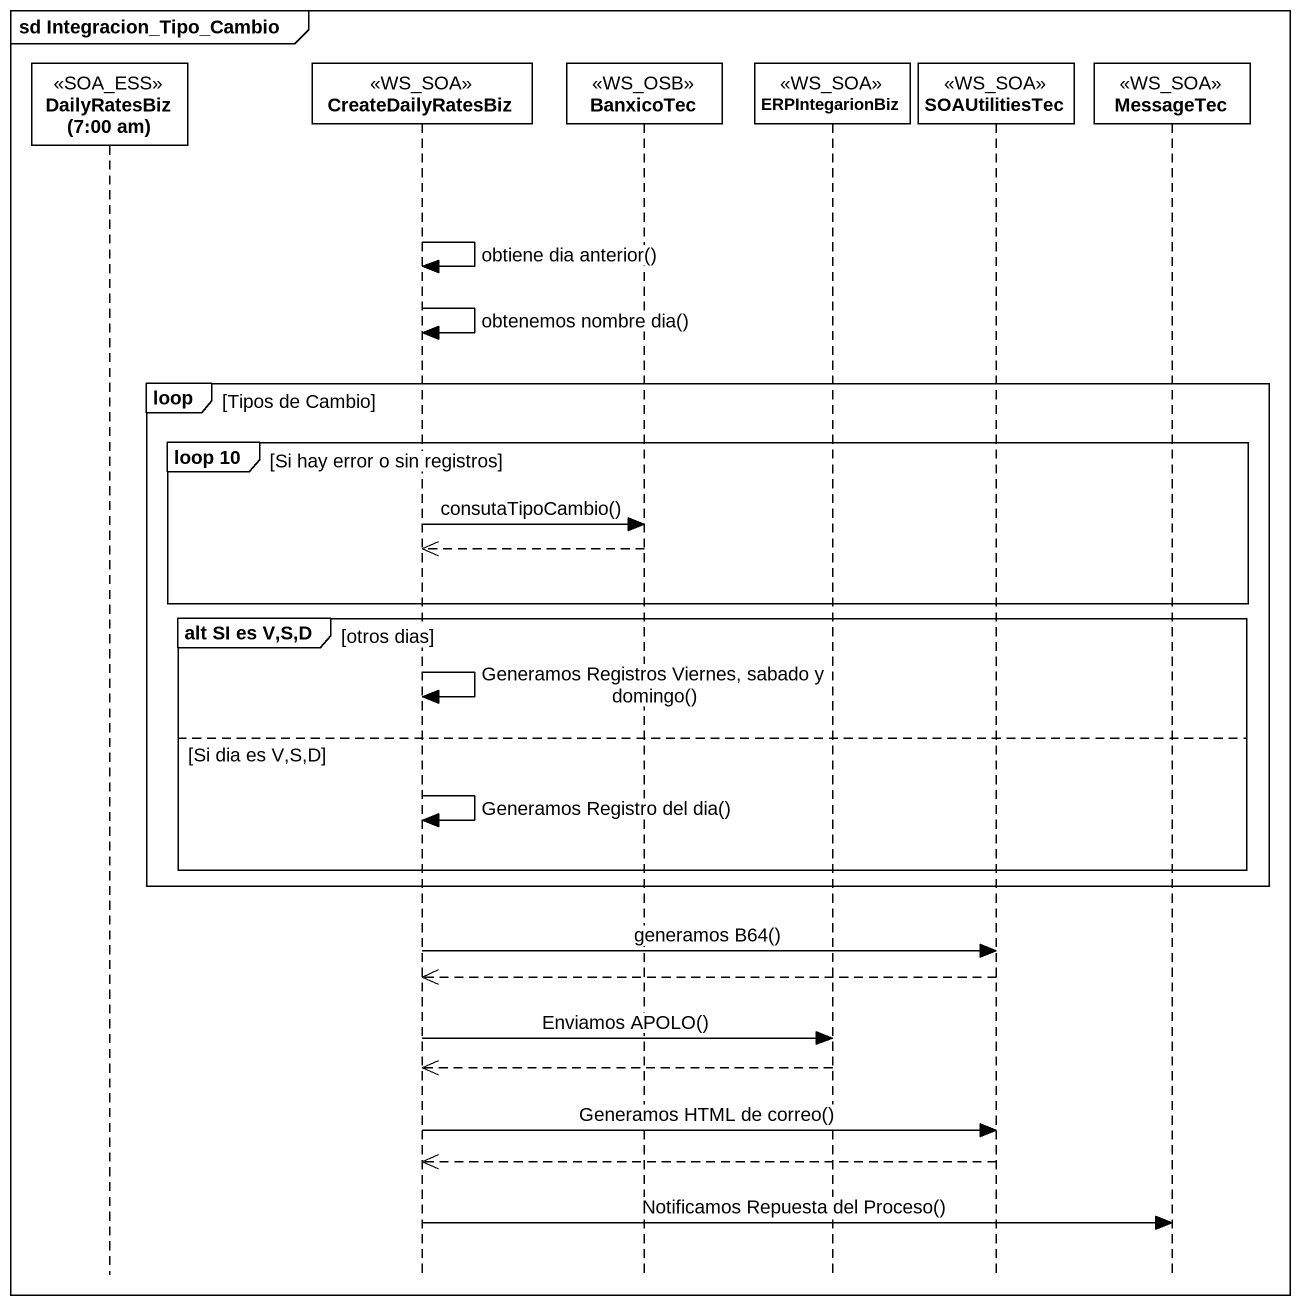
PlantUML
@startuml
mainframe sd Integracion_Tipo_Cambio
hide footbox
participant "DailyRatesBiz (7:00 am)" as DailyRatesBiz_7_00_am <<SOA_ESS>>
participant CreateDailyRatesBiz <<WS_SOA>>
participant BanxicoTec <<WS_OSB>>
participant ERPIntegarionBiz <<WS_SOA>>
participant SOAUtilitiesTec <<WS_SOA>>
participant MessageTec <<WS_SOA>>

CreateDailyRatesBiz -> CreateDailyRatesBiz : obtiene dia anterior()
CreateDailyRatesBiz -> CreateDailyRatesBiz : obtenemos nombre dia()
loop Tipos de Cambio
  group loop 10 [Si hay error o sin registros]
    CreateDailyRatesBiz -> BanxicoTec : consutaTipoCambio()
    BanxicoTec -->> CreateDailyRatesBiz
  end
  group alt SI es V,S,D [otros dias]
    CreateDailyRatesBiz -> CreateDailyRatesBiz : Generamos Registros Viernes, sabado y domingo()
  else Si dia es V,S,D
    CreateDailyRatesBiz -> CreateDailyRatesBiz : Generamos Registro del dia()
  end
end
CreateDailyRatesBiz -> SOAUtilitiesTec : generamos B64()
SOAUtilitiesTec -->> CreateDailyRatesBiz
CreateDailyRatesBiz -> ERPIntegarionBiz : Enviamos APOLO()
ERPIntegarionBiz -->> CreateDailyRatesBiz
CreateDailyRatesBiz -> SOAUtilitiesTec : Generamos HTML de correo()
SOAUtilitiesTec -->> CreateDailyRatesBiz
CreateDailyRatesBiz -> MessageTec : Notificamos Repuesta del Proceso()
@enduml
